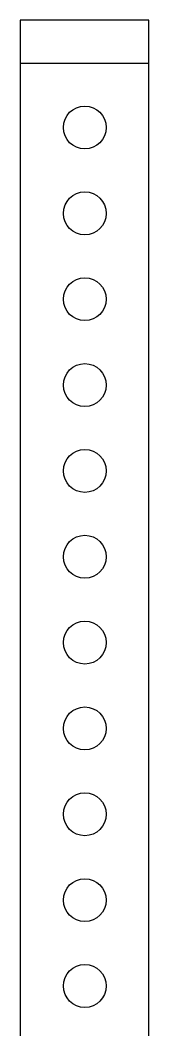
# Model space of a CAD drawing. Header units: millimetres. Extents: x 2686 to 2939, y 1294 to 1441.
# Drawn here: x 2929.42 to 2930.17, y 1405.69 to 1411.57 of the extents above; entities that cross this region are included whole.
import ezdxf

# ---------------------------------------------------------------- set-up
doc = ezdxf.new("R2010")
doc.units = ezdxf.units.MM
doc.layers.add('AR-ESTC', color=3, linetype='Continuous')
doc.layers.add('AR-ESTC-V', color=1, linetype='Continuous')

# ---------------------------------------------------------------- blocks, each defined once
blk = doc.blocks.new('A$C37424659')
at = {"layer": 'AR-ESTC'}
blk.add_lwpolyline([(2.5641, 2.75), (3.3141, 2.75), (3.3141, 3), (2.5641, 3)], close=True, dxfattribs=at)
at = {"layer": 'AR-ESTC-V'}
for p, q in [((2.5641, 2.75), (2.5641, -20.25)), ((3.3141, -20.25), (3.3141, 2.75))]:
    blk.add_line(p, q, dxfattribs=at)
for centre in [(2.9408, 2.375), (2.9408, 1.875), (2.9408, 1.375), (2.9408, 0.875), (2.9408, 0.375), (2.9408, -0.125), (2.9408, -0.625), (2.9408, -1.125), (2.9408, -1.625), (2.9408, -2.125), (2.9408, -2.625)]:
    blk.add_circle(centre, 0.125, dxfattribs=at)

msp = doc.modelspace()

# ---------------------------------------------------------------- block references
at = {"layer": 'AR-ESTC'}
msp.add_blockref('A$C37424659', (2926.8549, 1408.5749), dxfattribs=at)

doc.saveas('drawing.dxf')
